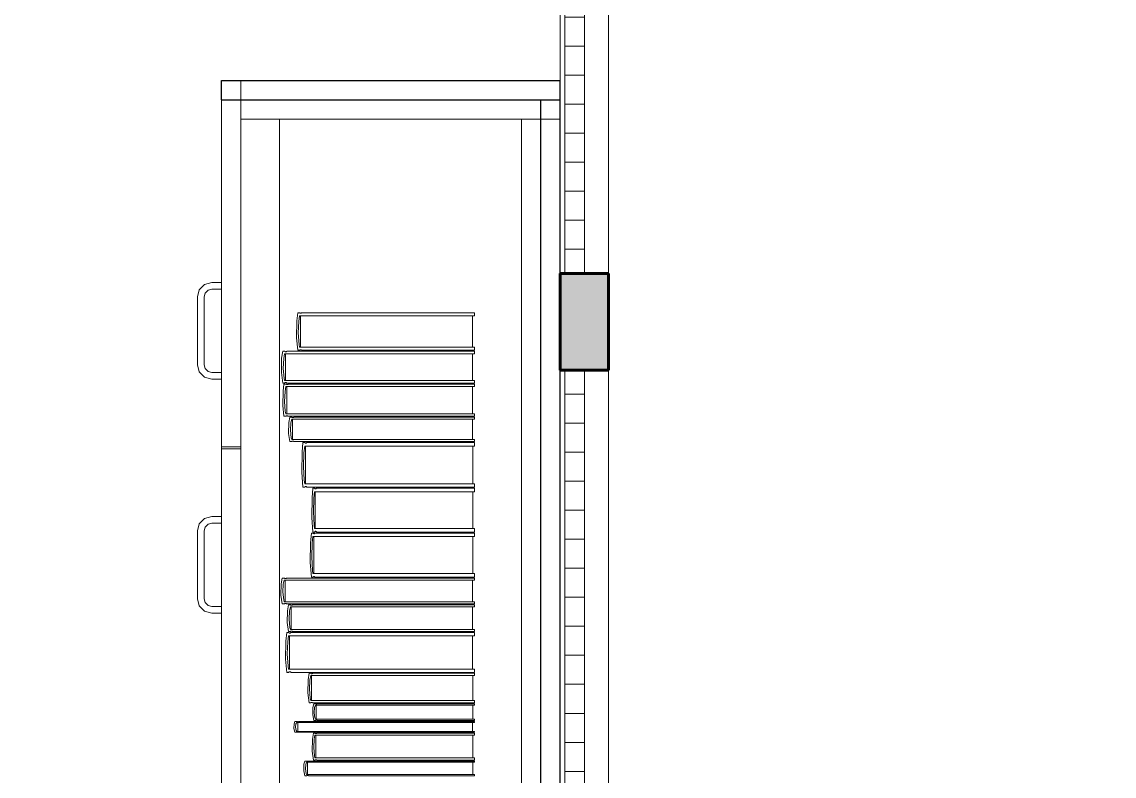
# Model space of a CAD drawing. Header units: inches. Extents: x -38 to 5698, y -33 to 92.
# Drawn here: x 316.664 to 317.793, y 35.305 to 36.085 of the extents above; entities that cross this region are included whole.
import ezdxf

# ---------------------------------------------------------------- set-up
doc = ezdxf.new("R2010")
doc.units = ezdxf.units.IN
doc.header["$MEASUREMENT"] = 0
doc.set_wipeout_variables(frame=1)
doc.linetypes.add('Wipeout_Contour', pattern=[1, 0, -1])
for name, color, linetype in [('02 _ ARQ _ ZON _ Espacio.3D', 7, 'Continuous'), ('Acabado - Muros', 7, 'Continuous'), ('Interior - Mobiliario', 7, 'Continuous')]:
    doc.layers.add(name, color=color, linetype=linetype)
pattern_1 = [(0, (277.500038, 6e-09), (0, 0.030000001), [])]

msp = doc.modelspace()

# ---------------------------------------------------------------- linework, layer by layer
at = {"layer": '02 _ ARQ _ ZON _ Espacio.3D', "color": 254, "linetype": 'Continuous', "lineweight": 0, "flags": 128}
msp.add_lwpolyline([(307.57, 29.75), (307.57, 30.6), (308.07, 30.6), (308.07, 29.75), (314.5696, 29.75), (314.57, 30.6), (315.07, 30.6), (315.0696, 29.75), (317.22, 29.75), (317.22, 39.75), (315.8047, 39.75), (315.8036, 39.4), (315.07, 39.4), (315.07, 39), (314.57, 39), (314.57, 39.4), (310.7228, 39.4), (310.7234, 39.7505), (308.4643, 39.75), (308.47, 39.4), (308.07, 39.4), (308.07, 39), (307.57, 39), (307.57, 39.7505)], dxfattribs=at)
msp.add_lwpolyline([(322.07, 31), (322.07, 29.7), (328.07, 29.7), (328.07, 30.2), (328.57, 30.2), (328.57, 30.7), (328.92, 30.7), (328.92, 31.899), (330.2701, 31.899), (330.2701, 32.9963), (328.92, 32.9963), (328.9203, 36.3463), (321.57, 36.3463), (321.57, 39.4), (321.17, 39.4), (321.17, 39.75), (317.27, 39.75), (317.27, 29.75), (320.97, 29.75), (320.97, 30.2), (321.57, 30.2), (321.57, 31)], close=True, dxfattribs=at)
at = {"layer": 'Interior - Mobiliario', "color": 175, "linetype": 'Continuous', "lineweight": 13}
for p, q in [((317.2, 36.0046), (316.89, 36.0046)), ((316.89, 36.0046), (316.89, 34.5446)), ((317.2, 34.5446), (317.2, 36.0046)), ((316.93, 35.9846), (316.89, 35.9846)), ((316.89, 35.9846), (316.89, 34.5646)), ((317.18, 35.9846), (316.93, 35.9846)), ((316.93, 34.5646), (316.93, 35.9846)), ((317.18, 35.9846), (317.18, 34.5646)), ((316.845, 35.8006), (316.847, 35.8081)), ((316.847, 35.8081), (316.8525, 35.8136)), ((316.8525, 35.8136), (316.86, 35.8156)), ((316.856, 35.8075), (316.8531, 35.8046)), ((316.86, 35.8086), (316.856, 35.8075)), ((316.86, 35.8156), (316.87, 35.8156)), ((316.87, 35.8086), (316.86, 35.8086)), ((316.87, 35.8156), (316.87, 35.8086)), ((316.845, 35.7306), (316.845, 35.8006)), ((316.8531, 35.8046), (316.852, 35.8006)), ((316.852, 35.8006), (316.852, 35.7306)), ((316.9488, 35.7843), (316.9478, 35.7758)), ((316.9508, 35.7843), (316.9488, 35.7843)), ((316.9509, 35.7842), (316.9508, 35.7843)), ((316.9511, 35.7839), (316.9509, 35.7842)), ((316.9514, 35.7838), (316.9511, 35.7839)), ((316.9516, 35.7837), (316.9514, 35.7838)), ((316.9519, 35.7837), (316.9516, 35.7837)), ((316.9522, 35.7838), (316.9519, 35.7837)), ((316.9524, 35.7839), (316.9522, 35.7838)), ((316.9527, 35.7841), (316.9524, 35.7839)), ((316.9528, 35.7843), (316.9527, 35.7841)), ((317.1313, 35.7843), (316.9528, 35.7843)), ((317.1313, 35.7812), (317.1313, 35.7843)), ((316.9478, 35.7758), (316.9476, 35.7584)), ((316.9493, 35.7634), (316.9498, 35.7754)), ((316.9498, 35.7754), (316.9506, 35.7812)), ((316.9506, 35.7812), (317.1313, 35.7812)), ((316.9515, 35.7812), (316.9515, 35.7486)), ((317.1295, 35.7486), (317.1295, 35.7812)), ((316.9501, 35.7515), (316.9493, 35.7634)), ((316.9476, 35.7584), (316.9488, 35.7455)), ((316.9506, 35.7486), (316.9501, 35.7515)), ((316.9332, 35.7445), (316.9321, 35.7372)), ((316.9354, 35.7445), (316.9332, 35.7445)), ((316.9343, 35.7369), (316.9352, 35.7418)), ((316.9352, 35.7418), (317.1313, 35.7418)), ((316.9355, 35.7443), (316.9354, 35.7445)), ((316.9357, 35.7441), (316.9355, 35.7443)), ((316.936, 35.744), (316.9357, 35.7441)), ((316.9363, 35.7439), (316.936, 35.744)), ((316.9362, 35.7418), (316.9362, 35.7142)), ((316.9366, 35.7439), (316.9363, 35.7439)), ((316.9369, 35.744), (316.9366, 35.7439)), ((316.9372, 35.7441), (316.9369, 35.744)), ((316.9374, 35.7443), (316.9372, 35.7441)), ((316.9376, 35.7445), (316.9374, 35.7443)), ((317.1313, 35.7445), (316.9376, 35.7445)), ((316.9488, 35.7455), (316.9508, 35.7455)), ((317.1313, 35.7486), (316.9506, 35.7486)), ((316.9508, 35.7455), (316.9509, 35.7457)), ((316.9509, 35.7457), (316.9512, 35.7459)), ((316.9512, 35.7459), (316.9514, 35.746)), ((316.9514, 35.746), (316.9517, 35.7461)), ((316.9517, 35.7461), (316.952, 35.7461)), ((316.952, 35.7461), (316.9522, 35.746)), ((316.9522, 35.746), (316.9525, 35.7458)), ((316.9525, 35.7458), (316.9527, 35.7456)), ((316.9527, 35.7456), (316.9528, 35.7455)), ((316.9528, 35.7455), (317.1313, 35.7455)), ((317.1294, 35.7142), (317.1294, 35.7418)), ((317.1313, 35.7455), (317.1313, 35.7486)), ((317.1313, 35.7418), (317.1313, 35.7445)), ((316.847, 35.7231), (316.845, 35.7306)), ((316.852, 35.7306), (316.8531, 35.7266)), ((316.8531, 35.7266), (316.856, 35.7237)), ((316.9321, 35.7372), (316.9319, 35.7225)), ((316.9338, 35.7268), (316.9343, 35.7369)), ((316.9346, 35.7167), (316.9338, 35.7268)), ((316.8525, 35.7176), (316.847, 35.7231)), ((316.86, 35.7156), (316.8525, 35.7176)), ((316.856, 35.7237), (316.86, 35.7226)), ((316.86, 35.7226), (316.87, 35.7226)), ((316.87, 35.7156), (316.86, 35.7156)), ((316.87, 35.7226), (316.87, 35.7156)), ((316.9319, 35.7225), (316.9332, 35.7116)), ((316.9352, 35.7142), (316.9346, 35.7167)), ((316.9332, 35.7116), (316.9354, 35.7116)), ((316.9345, 35.7106), (316.9335, 35.7033)), ((316.9367, 35.7106), (316.9345, 35.7106)), ((317.1313, 35.7142), (316.9352, 35.7142)), ((316.9354, 35.7116), (316.9355, 35.7118)), ((316.9355, 35.7118), (316.9358, 35.712)), ((316.9356, 35.7029), (316.9365, 35.7079)), ((316.9358, 35.712), (316.9361, 35.7121)), ((316.9361, 35.7121), (316.9364, 35.7121)), ((316.9364, 35.7121), (316.9367, 35.7121)), ((316.9365, 35.7079), (317.1313, 35.7079)), ((316.9367, 35.7121), (316.9369, 35.7121)), ((316.9368, 35.7105), (316.9367, 35.7106)), ((316.937, 35.7103), (316.9368, 35.7105)), ((316.9369, 35.7121), (316.9372, 35.7119)), ((316.9373, 35.7101), (316.937, 35.7103)), ((316.9372, 35.7119), (316.9375, 35.7117)), ((316.9376, 35.71), (316.9373, 35.7101)), ((316.9375, 35.7117), (316.9376, 35.7116)), ((316.9375, 35.7079), (316.9375, 35.6799)), ((316.9376, 35.7116), (317.1313, 35.7116)), ((316.9379, 35.71), (316.9376, 35.71)), ((316.9382, 35.7101), (316.9379, 35.71)), ((316.9384, 35.7102), (316.9382, 35.7101)), ((316.9387, 35.7104), (316.9384, 35.7102)), ((316.9389, 35.7106), (316.9387, 35.7104)), ((317.1313, 35.7106), (316.9389, 35.7106)), ((317.1294, 35.6799), (317.1294, 35.7079)), ((317.1313, 35.7116), (317.1313, 35.7142)), ((317.1313, 35.7079), (317.1313, 35.7106)), ((316.9335, 35.7033), (316.9332, 35.6883)), ((316.9351, 35.6926), (316.9356, 35.7029)), ((316.9359, 35.6824), (316.9351, 35.6926)), ((316.9332, 35.6883), (316.9345, 35.6772)), ((316.9365, 35.6799), (316.9359, 35.6824)), ((316.9345, 35.6772), (316.9367, 35.6772)), ((317.1313, 35.6799), (316.9365, 35.6799)), ((316.9367, 35.6772), (316.9368, 35.6774)), ((316.9368, 35.6774), (316.9371, 35.6776)), ((316.9371, 35.6776), (316.9374, 35.6777)), ((316.9374, 35.6777), (316.9377, 35.6778)), ((316.9377, 35.6778), (316.9379, 35.6777)), ((316.9379, 35.6777), (316.9382, 35.6777)), ((316.9382, 35.6777), (316.9385, 35.6775)), ((316.9385, 35.6775), (316.9387, 35.6773)), ((316.9387, 35.6773), (316.9389, 35.6772)), ((316.9389, 35.6772), (317.1313, 35.6772)), ((316.9395, 35.6707), (316.9393, 35.6595)), ((316.9406, 35.6762), (316.9395, 35.6707)), ((316.9427, 35.6762), (316.9406, 35.6762)), ((316.9411, 35.6627), (316.9416, 35.6704)), ((316.9416, 35.6704), (316.9425, 35.6742)), ((316.9425, 35.6742), (317.1313, 35.6742)), ((316.9428, 35.6761), (316.9427, 35.6762)), ((316.943, 35.6759), (316.9428, 35.6761)), ((316.9433, 35.6758), (316.943, 35.6759)), ((316.9435, 35.6758), (316.9433, 35.6758)), ((316.9434, 35.6742), (316.9434, 35.6531)), ((316.9438, 35.6758), (316.9435, 35.6758)), ((316.9441, 35.6758), (316.9438, 35.6758)), ((316.9444, 35.6759), (316.9441, 35.6758)), ((316.9446, 35.6761), (316.9444, 35.6759)), ((316.9448, 35.6762), (316.9446, 35.6761)), ((317.1313, 35.6762), (316.9448, 35.6762)), ((317.1294, 35.6531), (317.1294, 35.6742)), ((317.1313, 35.6772), (317.1313, 35.6799)), ((317.1313, 35.6742), (317.1313, 35.6762)), ((316.9393, 35.6595), (316.9406, 35.6511)), ((316.9419, 35.655), (316.9411, 35.6627)), ((316.9406, 35.6511), (316.9427, 35.6511)), ((316.9425, 35.6531), (316.9419, 35.655)), ((317.1313, 35.6531), (316.9425, 35.6531)), ((316.9427, 35.6511), (316.9428, 35.6513)), ((316.9428, 35.6513), (316.9431, 35.6514)), ((316.9431, 35.6514), (316.9433, 35.6515)), ((316.9433, 35.6515), (316.9436, 35.6516)), ((316.9436, 35.6516), (316.9439, 35.6515)), ((316.9439, 35.6515), (316.9442, 35.6515)), ((316.9442, 35.6515), (316.9444, 35.6514)), ((316.9444, 35.6514), (316.9447, 35.6512)), ((316.9447, 35.6512), (316.9448, 35.6511)), ((316.9448, 35.6511), (317.1313, 35.6511)), ((316.9541, 35.6501), (316.9532, 35.64)), ((316.9561, 35.6501), (316.9541, 35.6501)), ((316.9562, 35.65), (316.9561, 35.6501)), ((316.9564, 35.6497), (316.9562, 35.65)), ((316.9566, 35.6495), (316.9564, 35.6497)), ((316.9569, 35.6494), (316.9566, 35.6495)), ((316.9572, 35.6494), (316.9569, 35.6494)), ((316.9574, 35.6494), (316.9572, 35.6494)), ((316.9577, 35.6496), (316.9574, 35.6494)), ((316.9579, 35.6499), (316.9577, 35.6496)), ((316.958, 35.6501), (316.9579, 35.6499)), ((317.1313, 35.6501), (316.958, 35.6501)), ((317.1313, 35.6511), (317.1313, 35.6531)), ((317.1313, 35.6464), (317.1313, 35.6501)), ((316.87, 35.6456), (316.89, 35.6456)), ((316.87, 35.2846), (316.87, 35.6436)), ((316.87, 35.6436), (316.89, 35.6436)), ((316.89, 35.2846), (316.89, 35.6436)), ((316.9532, 35.64), (316.953, 35.6193)), ((316.9547, 35.6252), (316.9551, 35.6395)), ((316.9551, 35.6395), (316.9559, 35.6464)), ((316.9559, 35.6464), (317.1313, 35.6464)), ((316.9568, 35.6464), (316.9568, 35.6075)), ((317.1296, 35.6075), (317.1296, 35.6464)), ((316.9554, 35.611), (316.9547, 35.6252)), ((316.953, 35.6193), (316.9541, 35.6038)), ((316.9541, 35.6038), (316.9561, 35.6038)), ((316.9559, 35.6075), (316.9554, 35.611)), ((317.1313, 35.6075), (316.9559, 35.6075)), ((316.9561, 35.6038), (316.9562, 35.6041)), ((316.9562, 35.6041), (316.9564, 35.6043)), ((316.9564, 35.6043), (316.9567, 35.6045)), ((316.9567, 35.6045), (316.957, 35.6046)), ((316.957, 35.6046), (316.9572, 35.6046)), ((316.9572, 35.6046), (316.9575, 35.6045)), ((316.9575, 35.6045), (316.9577, 35.6043)), ((316.9577, 35.6043), (316.9579, 35.604)), ((316.9579, 35.604), (316.958, 35.6038)), ((316.958, 35.6038), (317.1313, 35.6038)), ((316.9644, 35.6028), (316.9635, 35.5929)), ((316.9662, 35.6028), (316.9644, 35.6028)), ((316.9663, 35.6026), (316.9662, 35.6028)), ((316.9665, 35.6024), (316.9663, 35.6026)), ((316.9668, 35.6022), (316.9665, 35.6024)), ((316.967, 35.6021), (316.9668, 35.6022)), ((316.9673, 35.6021), (316.967, 35.6021)), ((316.9675, 35.6022), (316.9673, 35.6021)), ((316.9677, 35.6023), (316.9675, 35.6022)), ((316.9679, 35.6026), (316.9677, 35.6023)), ((316.9681, 35.6028), (316.9679, 35.6026)), ((317.1313, 35.6028), (316.9681, 35.6028)), ((317.1313, 35.6038), (317.1313, 35.6075)), ((317.1313, 35.5992), (317.1313, 35.6028)), ((316.9635, 35.5929), (316.9633, 35.5726)), ((316.9649, 35.5785), (316.9653, 35.5924)), ((316.9653, 35.5924), (316.9661, 35.5992)), ((316.9661, 35.5992), (317.1313, 35.5992)), ((316.9669, 35.5992), (316.9669, 35.5612)), ((317.1297, 35.5612), (317.1297, 35.5992)), ((316.8525, 35.5716), (316.847, 35.5661)), ((316.86, 35.5736), (316.8525, 35.5716)), ((316.87, 35.5736), (316.86, 35.5736)), ((316.87, 35.5666), (316.87, 35.5736)), ((316.9633, 35.5726), (316.9644, 35.5575)), ((316.9656, 35.5646), (316.9649, 35.5785)), ((316.847, 35.5661), (316.845, 35.5586)), ((316.845, 35.5586), (316.845, 35.4886)), ((316.852, 35.5586), (316.8531, 35.5626)), ((316.852, 35.4886), (316.852, 35.5586)), ((316.8531, 35.5626), (316.856, 35.5655)), ((316.856, 35.5655), (316.86, 35.5666)), ((316.86, 35.5666), (316.87, 35.5666)), ((316.9644, 35.5575), (316.9662, 35.5575)), ((316.9661, 35.5612), (316.9656, 35.5646)), ((317.1313, 35.5612), (316.9661, 35.5612)), ((316.9662, 35.5575), (316.9664, 35.5578)), ((316.9664, 35.5578), (316.9666, 35.558)), ((316.9666, 35.558), (316.9668, 35.5582)), ((316.9668, 35.5582), (316.9671, 35.5583)), ((316.9671, 35.5583), (316.9673, 35.5583)), ((316.9673, 35.5583), (316.9675, 35.5582)), ((316.9675, 35.5582), (316.9678, 35.558)), ((316.9678, 35.558), (316.968, 35.5577)), ((316.968, 35.5577), (316.9681, 35.5575)), ((316.9681, 35.5575), (317.1313, 35.5575)), ((317.1313, 35.5575), (317.1313, 35.5612)), ((316.9619, 35.5465), (316.9617, 35.5261)), ((316.9628, 35.5565), (316.9619, 35.5465)), ((316.9647, 35.5565), (316.9628, 35.5565)), ((316.9633, 35.532), (316.9638, 35.546)), ((316.9638, 35.546), (316.9645, 35.5529)), ((316.9645, 35.5529), (317.1313, 35.5529)), ((316.9648, 35.5564), (316.9647, 35.5565)), ((316.965, 35.5561), (316.9648, 35.5564)), ((316.9652, 35.5559), (316.965, 35.5561)), ((316.9655, 35.5558), (316.9652, 35.5559)), ((316.9654, 35.5529), (316.9654, 35.5145)), ((316.9657, 35.5558), (316.9655, 35.5558)), ((316.966, 35.5559), (316.9657, 35.5558)), ((316.9662, 35.556), (316.966, 35.5559)), ((316.9664, 35.5563), (316.9662, 35.556)), ((316.9665, 35.5565), (316.9664, 35.5563)), ((317.1313, 35.5565), (316.9665, 35.5565)), ((317.1297, 35.5145), (317.1297, 35.5529)), ((317.1313, 35.5529), (317.1313, 35.5565)), ((316.9617, 35.5261), (316.9628, 35.5108)), ((316.964, 35.5179), (316.9633, 35.532)), ((316.9645, 35.5145), (316.964, 35.5179)), ((317.1313, 35.5145), (316.9645, 35.5145)), ((316.9653, 35.5115), (316.9655, 35.5116)), ((316.9655, 35.5116), (316.9658, 35.5116)), ((317.1313, 35.5108), (317.1313, 35.5145)), ((316.9317, 35.504), (316.9314, 35.4921)), ((316.9328, 35.5098), (316.9317, 35.504)), ((316.9349, 35.5098), (316.9328, 35.5098)), ((316.9333, 35.4955), (316.9338, 35.5037)), ((316.9338, 35.5037), (316.9347, 35.5077)), ((316.9347, 35.5077), (317.1313, 35.5077)), ((316.935, 35.5097), (316.9349, 35.5098)), ((316.9353, 35.5095), (316.935, 35.5097)), ((316.9356, 35.5094), (316.9353, 35.5095)), ((316.9358, 35.5094), (316.9356, 35.5094)), ((316.9357, 35.5077), (316.9357, 35.4854)), ((316.9361, 35.5094), (316.9358, 35.5094)), ((316.9364, 35.5094), (316.9361, 35.5094)), ((316.9367, 35.5095), (316.9364, 35.5094)), ((316.937, 35.5097), (316.9367, 35.5095)), ((316.9371, 35.5098), (316.937, 35.5097)), ((317.1313, 35.5098), (316.9371, 35.5098)), ((316.9628, 35.5108), (316.9647, 35.5108)), ((316.9647, 35.5108), (316.9648, 35.5111)), ((316.9648, 35.5111), (316.965, 35.5113)), ((316.965, 35.5113), (316.9653, 35.5115)), ((316.9658, 35.5116), (316.966, 35.5115)), ((316.966, 35.5115), (316.9662, 35.5113)), ((316.9662, 35.5113), (316.9665, 35.511)), ((316.9665, 35.511), (316.9665, 35.5108)), ((316.9665, 35.5108), (317.1313, 35.5108)), ((317.1294, 35.4854), (317.1294, 35.5077)), ((317.1313, 35.5077), (317.1313, 35.5098)), ((316.9314, 35.4921), (316.9328, 35.4832)), ((316.9342, 35.4874), (316.9333, 35.4955)), ((316.845, 35.4886), (316.847, 35.4811)), ((316.847, 35.4811), (316.8525, 35.4756)), ((316.8531, 35.4846), (316.852, 35.4886)), ((316.856, 35.4817), (316.8531, 35.4846)), ((316.86, 35.4806), (316.856, 35.4817)), ((316.87, 35.4806), (316.86, 35.4806)), ((316.87, 35.4736), (316.87, 35.4806)), ((316.9328, 35.4832), (316.9349, 35.4832)), ((316.9347, 35.4854), (316.9342, 35.4874)), ((317.1313, 35.4854), (316.9347, 35.4854)), ((316.9349, 35.4832), (316.9351, 35.4834)), ((316.9351, 35.4834), (316.9353, 35.4835)), ((316.9353, 35.4835), (316.9356, 35.4836)), ((316.9356, 35.4836), (316.9359, 35.4837)), ((316.9359, 35.4837), (316.9362, 35.4837)), ((316.9362, 35.4837), (316.9365, 35.4836)), ((316.9365, 35.4836), (316.9368, 35.4835)), ((316.9368, 35.4835), (316.937, 35.4833)), ((316.937, 35.4833), (316.9371, 35.4832)), ((316.9371, 35.4832), (317.1313, 35.4832)), ((316.9392, 35.4822), (316.9381, 35.4762)), ((316.9413, 35.4822), (316.9392, 35.4822)), ((316.9402, 35.4759), (316.9411, 35.48)), ((316.9411, 35.48), (317.1313, 35.48)), ((316.9414, 35.4821), (316.9413, 35.4822)), ((316.9416, 35.482), (316.9414, 35.4821)), ((316.9419, 35.4819), (316.9416, 35.482)), ((316.9422, 35.4818), (316.9419, 35.4819)), ((316.9421, 35.48), (316.9421, 35.4568)), ((316.9424, 35.4818), (316.9422, 35.4818)), ((316.9427, 35.4818), (316.9424, 35.4818)), ((316.943, 35.4819), (316.9427, 35.4818)), ((316.9432, 35.4821), (316.943, 35.4819)), ((316.9434, 35.4822), (316.9432, 35.4821)), ((317.1313, 35.4822), (316.9434, 35.4822)), ((317.1294, 35.4568), (317.1294, 35.48)), ((317.1313, 35.4832), (317.1313, 35.4854)), ((317.1313, 35.48), (317.1313, 35.4822)), ((316.8525, 35.4756), (316.86, 35.4736)), ((316.86, 35.4736), (316.87, 35.4736)), ((316.9381, 35.4762), (316.9379, 35.4638)), ((316.9397, 35.4674), (316.9402, 35.4759)), ((316.9405, 35.4589), (316.9397, 35.4674)), ((316.9379, 35.4638), (316.9392, 35.4546)), ((316.9411, 35.4568), (316.9405, 35.4589)), ((317.1313, 35.4568), (316.9411, 35.4568)), ((317.1313, 35.4546), (317.1313, 35.4568)), ((316.9363, 35.4446), (316.936, 35.4262)), ((316.9373, 35.4536), (316.9363, 35.4446)), ((316.9394, 35.4536), (316.9373, 35.4536)), ((316.9379, 35.4315), (316.9384, 35.4441)), ((316.9384, 35.4441), (316.9393, 35.4503)), ((316.9392, 35.4546), (316.9413, 35.4546)), ((316.9393, 35.4503), (317.1313, 35.4503)), ((316.9396, 35.4534), (316.9394, 35.4536)), ((316.9398, 35.4532), (316.9396, 35.4534)), ((316.9401, 35.453), (316.9398, 35.4532)), ((316.9403, 35.4529), (316.9401, 35.453)), ((316.9402, 35.4503), (316.9402, 35.4157)), ((316.9406, 35.4529), (316.9403, 35.4529)), ((316.9409, 35.453), (316.9406, 35.4529)), ((316.9412, 35.4531), (316.9409, 35.453)), ((316.9414, 35.4534), (316.9412, 35.4531)), ((316.9413, 35.4546), (316.9414, 35.4547)), ((316.9414, 35.4547), (316.9417, 35.4549)), ((316.9416, 35.4536), (316.9414, 35.4534)), ((317.1313, 35.4536), (316.9416, 35.4536)), ((316.9417, 35.4549), (316.9419, 35.455)), ((316.9419, 35.455), (316.9422, 35.455)), ((316.9422, 35.455), (316.9425, 35.455)), ((316.9425, 35.455), (316.9428, 35.455)), ((316.9428, 35.455), (316.943, 35.4549)), ((316.943, 35.4549), (316.9433, 35.4547)), ((316.9433, 35.4547), (316.9434, 35.4546)), ((316.9434, 35.4546), (317.1313, 35.4546)), ((317.1294, 35.4157), (317.1294, 35.4503)), ((317.1313, 35.4503), (317.1313, 35.4536)), ((316.936, 35.4262), (316.9373, 35.4124)), ((316.9387, 35.4189), (316.9379, 35.4315)), ((316.9373, 35.4124), (316.9394, 35.4124)), ((316.9393, 35.4157), (316.9387, 35.4189)), ((317.1313, 35.4157), (316.9393, 35.4157)), ((316.9394, 35.4124), (316.9396, 35.4127)), ((316.9396, 35.4127), (316.9399, 35.4129)), ((316.9399, 35.4129), (316.9401, 35.4131)), ((316.9401, 35.4131), (316.9404, 35.4131)), ((316.9404, 35.4131), (316.9407, 35.4131)), ((316.9407, 35.4131), (316.941, 35.413)), ((316.941, 35.413), (316.9412, 35.4128)), ((316.9412, 35.4128), (316.9415, 35.4126)), ((316.9415, 35.4126), (316.9416, 35.4124)), ((316.9416, 35.4124), (317.1313, 35.4124)), ((316.9604, 35.4114), (316.9595, 35.4047)), ((316.9623, 35.4114), (316.9604, 35.4114)), ((316.9624, 35.4113), (316.9623, 35.4114)), ((316.9626, 35.4111), (316.9624, 35.4113)), ((316.9629, 35.411), (316.9626, 35.4111)), ((316.9631, 35.4109), (316.9629, 35.411)), ((316.9633, 35.4109), (316.9631, 35.4109)), ((316.9636, 35.411), (316.9633, 35.4109)), ((316.9638, 35.4111), (316.9636, 35.411)), ((316.9641, 35.4113), (316.9638, 35.4111)), ((316.9642, 35.4114), (316.9641, 35.4113)), ((317.1313, 35.4114), (316.9642, 35.4114)), ((317.1313, 35.4124), (317.1313, 35.4157)), ((317.1313, 35.409), (317.1313, 35.4114)), ((316.9595, 35.4047), (316.9593, 35.3911)), ((316.9609, 35.395), (316.9614, 35.4044)), ((316.9614, 35.4044), (316.9622, 35.409)), ((316.9622, 35.409), (317.1313, 35.409)), ((316.963, 35.409), (316.963, 35.3834)), ((317.1296, 35.3834), (317.1296, 35.409)), ((316.9593, 35.3911), (316.9604, 35.3809)), ((316.9616, 35.3857), (316.9609, 35.395)), ((316.9604, 35.3809), (316.9623, 35.3809)), ((316.9622, 35.3834), (316.9616, 35.3857)), ((317.1313, 35.3834), (316.9622, 35.3834)), ((316.9623, 35.3809), (316.9624, 35.3811)), ((316.9624, 35.3811), (316.9627, 35.3813)), ((316.9627, 35.3813), (316.9629, 35.3814)), ((316.9629, 35.3814), (316.9632, 35.3814)), ((316.9632, 35.3814), (316.9634, 35.3814)), ((316.9634, 35.3814), (316.9637, 35.3814)), ((316.9637, 35.3814), (316.9639, 35.3812)), ((316.9639, 35.3812), (316.9641, 35.381)), ((316.9641, 35.381), (316.9642, 35.3809)), ((316.9642, 35.3809), (317.1313, 35.3809)), ((316.9644, 35.3761), (316.9642, 35.3684)), ((316.9653, 35.3799), (316.9644, 35.3761)), ((316.9671, 35.3799), (316.9653, 35.3799)), ((316.9662, 35.3759), (316.967, 35.3785)), ((316.967, 35.3785), (317.1313, 35.3785)), ((316.9672, 35.3799), (316.9671, 35.3799)), ((316.9674, 35.3798), (316.9672, 35.3799)), ((316.9677, 35.3797), (316.9674, 35.3798)), ((316.9679, 35.3796), (316.9677, 35.3797)), ((316.9678, 35.3785), (316.9678, 35.364)), ((316.9681, 35.3796), (316.9679, 35.3796)), ((316.9684, 35.3797), (316.9681, 35.3796)), ((316.9686, 35.3797), (316.9684, 35.3797)), ((316.9688, 35.3798), (316.9686, 35.3797)), ((316.969, 35.3799), (316.9688, 35.3798)), ((317.1313, 35.3799), (316.969, 35.3799)), ((317.1297, 35.364), (317.1297, 35.3785)), ((317.1313, 35.3809), (317.1313, 35.3834)), ((317.1313, 35.3785), (317.1313, 35.3799)), ((316.9642, 35.3684), (316.9653, 35.3626)), ((316.9658, 35.3706), (316.9662, 35.3759)), ((316.9665, 35.3653), (316.9658, 35.3706)), ((316.967, 35.364), (316.9665, 35.3653)), ((316.9449, 35.3592), (316.9447, 35.3542)), ((316.9447, 35.3542), (316.9459, 35.3506)), ((316.9459, 35.3616), (316.9449, 35.3592)), ((316.948, 35.3616), (316.9459, 35.3616)), ((316.9465, 35.3556), (316.9469, 35.359)), ((316.9472, 35.3523), (316.9465, 35.3556)), ((316.9469, 35.359), (316.9478, 35.3607)), ((316.9478, 35.3607), (317.1313, 35.3607)), ((316.9481, 35.3615), (316.948, 35.3616)), ((316.9483, 35.3615), (316.9481, 35.3615)), ((316.9485, 35.3614), (316.9483, 35.3615)), ((316.9488, 35.3614), (316.9485, 35.3614)), ((316.9487, 35.3607), (316.9487, 35.3514)), ((316.9491, 35.3614), (316.9488, 35.3614)), ((316.9494, 35.3614), (316.9491, 35.3614)), ((316.9496, 35.3614), (316.9494, 35.3614)), ((316.9499, 35.3615), (316.9496, 35.3614)), ((316.95, 35.3616), (316.9499, 35.3615)), ((317.1313, 35.3616), (316.95, 35.3616)), ((316.9653, 35.3626), (316.9671, 35.3626)), ((317.1313, 35.364), (316.967, 35.364)), ((316.9671, 35.3626), (316.9673, 35.3627)), ((316.9673, 35.3627), (316.9675, 35.3628)), ((316.9675, 35.3628), (316.9677, 35.3628)), ((316.9677, 35.3628), (316.9679, 35.3629)), ((316.9679, 35.3629), (316.9682, 35.3629)), ((316.9682, 35.3629), (316.9684, 35.3628)), ((316.9684, 35.3628), (316.9687, 35.3627)), ((316.9687, 35.3627), (316.9689, 35.3626)), ((316.9689, 35.3626), (316.969, 35.3626)), ((316.969, 35.3626), (317.1313, 35.3626)), ((317.1295, 35.3514), (317.1295, 35.3607)), ((317.1313, 35.3626), (317.1313, 35.364)), ((317.1313, 35.3607), (317.1313, 35.3616)), ((316.9459, 35.3506), (316.948, 35.3506)), ((316.9478, 35.3514), (316.9472, 35.3523)), ((317.1313, 35.3514), (316.9478, 35.3514)), ((316.948, 35.3506), (316.9481, 35.3506)), ((316.9481, 35.3506), (316.9483, 35.3507)), ((316.9483, 35.3507), (316.9486, 35.3507)), ((316.9486, 35.3507), (316.9489, 35.3507)), ((316.9489, 35.3507), (316.9491, 35.3507)), ((316.9491, 35.3507), (316.9494, 35.3507)), ((316.9494, 35.3507), (316.9497, 35.3507)), ((316.9497, 35.3507), (316.9499, 35.3506)), ((316.9499, 35.3506), (316.95, 35.3506)), ((316.95, 35.3506), (317.1313, 35.3506)), ((316.9639, 35.3434), (316.9637, 35.331)), ((316.9649, 35.3496), (316.9639, 35.3434)), ((316.9667, 35.3496), (316.9649, 35.3496)), ((316.9653, 35.3346), (316.9658, 35.3432)), ((316.9658, 35.3432), (316.9665, 35.3473)), ((316.9665, 35.3473), (317.1313, 35.3473)), ((316.9668, 35.3494), (316.9667, 35.3496)), ((316.967, 35.3493), (316.9668, 35.3494)), ((316.9672, 35.3492), (316.967, 35.3493)), ((316.9674, 35.3491), (316.9672, 35.3492)), ((316.9677, 35.3491), (316.9674, 35.3491)), ((316.9674, 35.3473), (316.9674, 35.3239)), ((316.9679, 35.3491), (316.9677, 35.3491)), ((316.9682, 35.3492), (316.9679, 35.3491)), ((316.9684, 35.3494), (316.9682, 35.3492)), ((316.9685, 35.3496), (316.9684, 35.3494)), ((317.1313, 35.3496), (316.9685, 35.3496)), ((317.1297, 35.3239), (317.1297, 35.3473)), ((317.1313, 35.3506), (317.1313, 35.3514)), ((317.1313, 35.3473), (317.1313, 35.3496)), ((316.9637, 35.331), (316.9649, 35.3217)), ((316.966, 35.326), (316.9653, 35.3346)), ((316.9562, 35.3207), (316.9552, 35.3174)), ((316.9581, 35.3207), (316.9562, 35.3207)), ((316.9582, 35.3206), (316.9581, 35.3207)), ((316.9584, 35.3205), (316.9582, 35.3206)), ((316.9586, 35.3205), (316.9584, 35.3205)), ((316.9589, 35.3204), (316.9586, 35.3205)), ((316.9591, 35.3204), (316.9589, 35.3204)), ((316.9594, 35.3205), (316.9591, 35.3204)), ((316.9596, 35.3205), (316.9594, 35.3205)), ((316.9599, 35.3206), (316.9596, 35.3205)), ((316.96, 35.3207), (316.9599, 35.3206)), ((317.1313, 35.3207), (316.96, 35.3207)), ((316.9649, 35.3217), (316.9667, 35.3217)), ((316.9665, 35.3239), (316.966, 35.326)), ((317.1313, 35.3239), (316.9665, 35.3239)), ((316.9667, 35.3217), (316.9668, 35.3218)), ((316.9668, 35.3218), (316.967, 35.322)), ((316.967, 35.322), (316.9673, 35.3221)), ((316.9673, 35.3221), (316.9675, 35.3221)), ((316.9675, 35.3221), (316.9677, 35.3221)), ((316.9677, 35.3221), (316.968, 35.3221)), ((316.968, 35.3221), (316.9682, 35.322)), ((316.9682, 35.322), (316.9684, 35.3218)), ((316.9684, 35.3218), (316.9685, 35.3217)), ((316.9685, 35.3217), (317.1313, 35.3217)), ((317.1313, 35.3217), (317.1313, 35.3239)), ((317.1313, 35.3195), (317.1313, 35.3207)), ((316.9552, 35.3174), (316.955, 35.3106)), ((316.955, 35.3106), (316.9562, 35.3055)), ((316.9567, 35.3125), (316.9571, 35.3172)), ((316.9574, 35.3079), (316.9567, 35.3125)), ((316.9571, 35.3172), (316.9579, 35.3195)), ((316.9579, 35.3195), (317.1313, 35.3195)), ((316.9588, 35.3195), (316.9588, 35.3068)), ((317.1296, 35.3068), (317.1296, 35.3195)), ((316.9562, 35.3055), (316.9581, 35.3055)), ((316.9579, 35.3068), (316.9574, 35.3079)), ((317.1313, 35.3068), (316.9579, 35.3068)), ((316.9581, 35.3055), (316.9582, 35.3056)), ((316.9582, 35.3056), (316.9584, 35.3057)), ((316.9584, 35.3057), (316.9587, 35.3058)), ((316.9587, 35.3058), (316.9589, 35.3058)), ((316.9589, 35.3058), (316.9592, 35.3058)), ((316.9592, 35.3058), (316.9595, 35.3058)), ((316.9595, 35.3058), (316.9597, 35.3057)), ((316.9597, 35.3057), (316.9599, 35.3056)), ((316.9599, 35.3056), (316.96, 35.3055)), ((316.96, 35.3055), (317.1313, 35.3055)), ((317.1313, 35.3055), (317.1313, 35.3068))]:
    msp.add_line(p, q, dxfattribs=at)

# ---------------------------------------------------------------- next in the draw order: wipeouts: each hides what was drawn before it
at = {"color": 254, "linetype": 'Wipeout_Contour', "lineweight": 0, "ltscale": 9808.563667}
msp.add_wipeout([(317.2, 36.0046), (317.2, 34.5446), (317.22, 34.5446), (317.22, 36.0046)], dxfattribs=at).dxf.layer = 'Interior - Mobiliario'

# ---------------------------------------------------------------- next in the draw order: linework, layer by layer
at = {"layer": 'Interior - Mobiliario', "color": 175, "linetype": 'Continuous', "lineweight": 30}
for p, q in [((317.2, 36.0046), (317.22, 36.0046)), ((317.2, 34.5446), (317.2, 36.0046)), ((317.22, 34.5446), (317.22, 36.0046))]:
    msp.add_line(p, q, dxfattribs=at)
at = {"layer": 'Interior - Mobiliario', "color": 175, "linetype": 'Continuous', "lineweight": 13}
for p, q in [((317.22, 36.0046), (317.2, 36.0046)), ((317.2, 36.0046), (317.2, 34.5446)), ((317.22, 34.5446), (317.22, 36.0046)), ((317.22, 35.9846), (317.18, 35.9846)), ((317.22, 34.5646), (317.22, 35.9846))]:
    msp.add_line(p, q, dxfattribs=at)

# ---------------------------------------------------------------- next in the draw order: wipeouts: each hides what was drawn before it
at = {"color": 254, "linetype": 'Wipeout_Contour', "lineweight": 0, "ltscale": 9807.946337}
msp.add_wipeout([(316.87, 36.0246), (316.87, 36.0046), (317.22, 36.0046), (317.22, 36.0246)], dxfattribs=at).dxf.layer = 'Interior - Mobiliario'

# ---------------------------------------------------------------- next in the draw order: linework, layer by layer
at = {"layer": 'Interior - Mobiliario', "color": 175, "linetype": 'Continuous', "lineweight": 30}
for p, q in [((316.87, 36.0246), (317.22, 36.0246)), ((316.87, 36.0046), (316.87, 36.0246)), ((317.22, 36.0046), (317.22, 36.0246)), ((316.87, 36.0046), (317.22, 36.0046))]:
    msp.add_line(p, q, dxfattribs=at)
at = {"layer": 'Interior - Mobiliario', "color": 175, "linetype": 'Continuous', "lineweight": 13}
for p, q in [((317.22, 36.0246), (316.87, 36.0246)), ((316.87, 36.0246), (316.87, 36.0046)), ((316.87, 36.0246), (317.22, 36.0246)), ((316.87, 34.5246), (316.87, 36.0246)), ((317.22, 36.0246), (316.89, 36.0246)), ((316.89, 36.0246), (316.89, 35.9846)), ((317.22, 36.0046), (317.22, 36.0246)), ((317.22, 35.9846), (317.22, 36.0246)), ((317.22, 36.0246), (317.22, 34.5246)), ((316.87, 36.0046), (317.22, 36.0046)), ((317.22, 36.0046), (316.87, 36.0046)), ((316.87, 36.0046), (316.87, 34.5446)), ((317.2, 36.0046), (316.87, 36.0046)), ((316.87, 36.0046), (316.87, 34.5446)), ((316.87, 36.0046), (316.87, 35.6456)), ((316.87, 36.0046), (316.89, 36.0046)), ((317.2, 36.0046), (316.89, 36.0046)), ((316.89, 36.0046), (316.89, 34.5446)), ((317.2, 36.0046), (316.89, 36.0046)), ((316.89, 36.0046), (316.89, 34.5446)), ((316.89, 36.0046), (316.89, 35.6456)), ((317.2, 34.5446), (317.2, 36.0046)), ((317.2, 34.5446), (317.2, 36.0046)), ((317.2, 34.5446), (317.2, 36.0046)), ((317.22, 34.5446), (317.22, 36.0046))]:
    msp.add_line(p, q, dxfattribs=at)

# ---------------------------------------------------------------- next in the draw order: wipeouts: each hides what was drawn before it
at = {"color": 254, "linetype": 'Wipeout_Contour', "lineweight": 0, "ltscale": 14712.942879}
msp.add_wipeout([(317.22, 37.9584), (317.22, 35.8249), (317.27, 35.8249), (317.27, 37.9749), (317.253, 37.9749), (317.253, 37.9584)], dxfattribs=at).dxf.layer = 'Acabado - Muros'
at = {"color": 254, "linetype": 'Wipeout_Contour', "lineweight": 0, "ltscale": 14712.655362}
msp.add_wipeout([(317.27, 35.7249), (317.22, 35.7249), (317.22, 33.5914), (317.253, 33.5914), (317.253, 33.5749), (317.27, 33.5749)], dxfattribs=at).dxf.layer = 'Acabado - Muros'

# ---------------------------------------------------------------- next in the draw order: linework, layer by layer
at = {"layer": 'Acabado - Muros', "color": 7, "linetype": 'Continuous', "lineweight": 60}
msp.add_line((317.27, 35.8249), (317.27, 35.7249), dxfattribs=at)
at = {"layer": 'Acabado - Muros', "color": 251, "linetype": 'Continuous', "lineweight": 13, "flags": 128}
for points in [[(317.27, 35.8249), (317.27, 37.9749), (317.27, 39.8)], [(317.22, 35.8249), (317.22, 37.9584)], [(317.22, 33.5914), (317.22, 35.7249)], [(317.27, 31.4249), (317.27, 33.5749), (317.27, 35.7249)]]:
    msp.add_lwpolyline(points, dxfattribs=at)

# ---------------------------------------------------------------- next in the draw order: wipeouts: each hides what was drawn before it
at = {"color": 254, "linetype": 'Wipeout_Contour', "lineweight": 0, "ltscale": 9808.759314}
msp.add_wipeout([(317.225, 37.9584), (317.225, 35.8249), (317.245, 35.8249), (317.245, 37.9584)], dxfattribs=at).dxf.layer = 'Acabado - Muros'
at = {"color": 254, "linetype": 'Wipeout_Contour', "lineweight": 0, "ltscale": 9808.628979}
msp.add_wipeout([(317.225, 35.7249), (317.225, 33.5914), (317.245, 33.5914), (317.245, 35.7249)], dxfattribs=at).dxf.layer = 'Acabado - Muros'

# ---------------------------------------------------------------- next in the draw order: hatches: boundary and pattern name
at = {"layer": 'Acabado - Muros', "linetype": 'Continuous', "lineweight": 0}
h = msp.add_hatch(dxfattribs=at)
h.set_pattern_fill('CONTRACHAPADO_0002', color=254, style=0, pattern_type=2)
h.set_pattern_definition(pattern_1)
h.paths.add_polyline_path([(317.225, 37.9584), (317.225, 35.8249), (317.245, 35.8249), (317.245, 37.9584)])
msp.add_hatch(color=254, dxfattribs=at).paths.add_polyline_path([(317.27, 35.8249), (317.22, 35.8249), (317.22, 35.7249), (317.27, 35.7249)])
h = msp.add_hatch(dxfattribs=at)
h.set_pattern_fill('CONTRACHAPADO_0002', color=254, style=0, pattern_type=2)
h.set_pattern_definition(pattern_1)
h.paths.add_polyline_path([(317.225, 35.7249), (317.225, 33.5914), (317.245, 33.5914), (317.245, 35.7249)])

# ---------------------------------------------------------------- next in the draw order: linework, layer by layer
at = {"layer": 'Acabado - Muros', "color": 7, "linetype": 'Continuous', "lineweight": 60}
for p, q in [((317.22, 35.8249), (317.22, 35.7249)), ((317.27, 35.8249), (317.22, 35.8249)), ((317.27, 35.7249), (317.22, 35.7249))]:
    msp.add_line(p, q, dxfattribs=at)
at = {"layer": 'Acabado - Muros', "color": 7, "linetype": 'Continuous', "lineweight": 13, "flags": 128}
for points in [[(317.225, 37.9584), (317.245, 37.9584), (317.245, 35.8249), (317.225, 35.8249)], [(317.225, 35.7249), (317.245, 35.7249), (317.245, 33.5914), (317.225, 33.5914)]]:
    msp.add_lwpolyline(points, close=True, dxfattribs=at)

doc.saveas('drawing.dxf')
